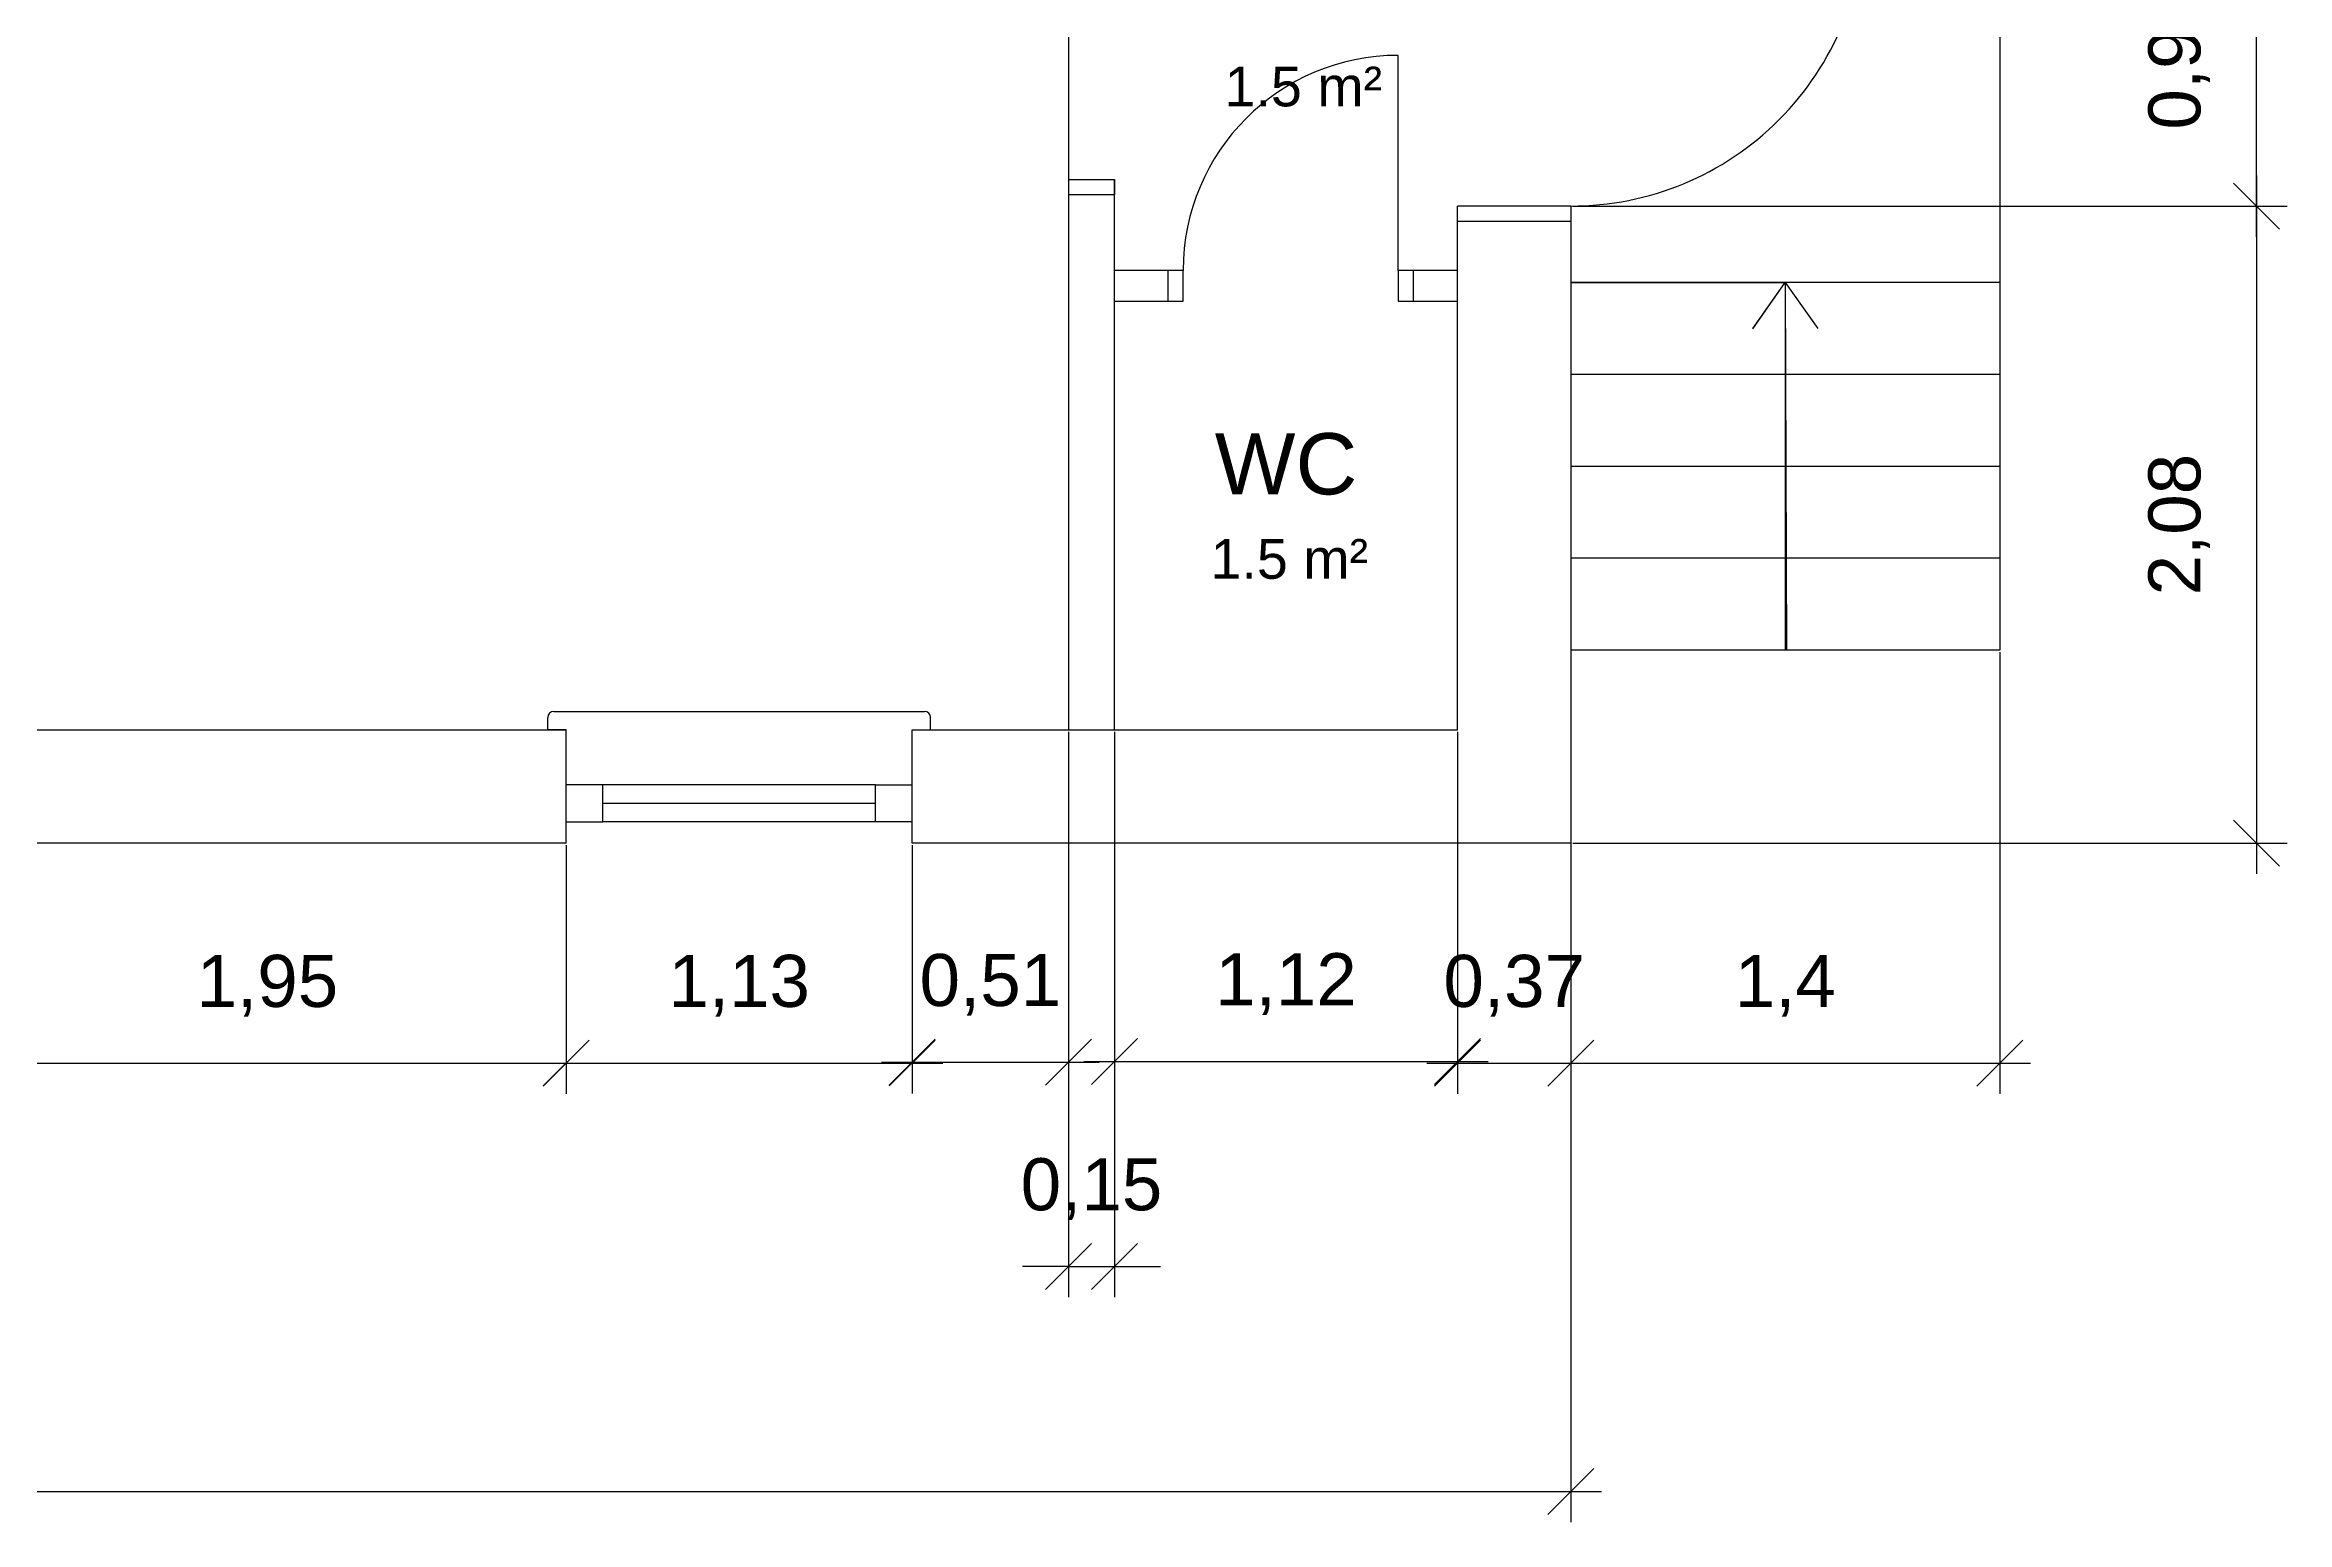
# Model space of a CAD drawing. Header units: millimetres. Extents: x -60009 to 113281, y -58228 to 411188.
# Drawn here: x 83579 to 90899, y 13750 to 18573 of the extents above; entities that cross this region are included whole.
import ezdxf

# ---------------------------------------------------------------- set-up
doc = ezdxf.new("R2010")
doc.units = ezdxf.units.MM
doc.layers.get('0').update_dxf_attribs({"color": 1})
for name, color, linetype in [('Grundritningar', 1, 'Continuous'), ('Mått', 4, 'Continuous'), ('Rumsangivelser', 7, 'Continuous'), ('Rumsavdelare', 4, 'FENCELINE1')]:
    doc.layers.add(name, color=color, linetype=linetype)
doc.styles.get("Standard").update_dxf_attribs({"font": 'Arial.ttf', "height": 170})
doc.linetypes.add('FENCELINE1', pattern='A,6.35,-2.54,[133,ltypeshp.shx,S=2.54,R=0,X=-2.54,Y=0],-2.54,25.4', length=36.83)
doc.dimstyles.new('ISO-25', dxfattribs={"dimscale": 10, "dimtxt": 2.5, "dimasz": 15, "dimexe": 10, "dimexo": 0.625, "dimgap": 15, "dimtad": 1, "dimlfac": 0.001, "dimtxsty": 'Standard', "dimblk": 'OBLIQUE', "dimblk1": 'OBLIQUE', "dimblk2": 'OBLIQUE', "dimcen": 20, "dimdle": 10, "dimadec": 0, "dimazin": 0, "dimtfac": 1, "dimtmove": 0, "dimatfit": 3, "dimldrblk": 'OPEN90', "dimfxl": 1, "dimarcsym": 0})

# ---------------------------------------------------------------- blocks, each defined once
blk = doc.blocks.new('_Oblique')
at = {"color": 0, "linetype": 'ByBlock', "lineweight": -2}
blk.add_line((-0.5, -0.5), (0.5, 0.5), dxfattribs=at)
blk = doc.blocks.new('*D48')
at = {"layer": 'Defpoints', "color": 0, "transparency": 16777216}
for p in [(75280.7, 15967), (88560.7, 15967), (88560.7, 13850.3)]:
    blk.add_point(p, dxfattribs=at)
at = {"layer": 'Mått', "color": 0, "lineweight": -2, "transparency": 16777216}
for p, q in [((75280.7, 15960.7), (75280.7, 13750.3)), ((88560.7, 15960.7), (88560.7, 13750.3)), ((75180.7, 13850.3), (88660.7, 13850.3))]:
    blk.add_line(p, q, dxfattribs=at)
at = {"layer": 'Mått', "color": 0, "lineweight": -2, "transparency": 16777216, "xscale": 150, "yscale": 150, "zscale": 150, "rotation": 180}
blk.add_blockref('_Oblique', (75280.7, 13850.3), dxfattribs=at)
at = {"layer": 'Mått', "color": 0, "lineweight": -2, "transparency": 16777216, "xscale": 150, "yscale": 150, "zscale": 150}
blk.add_blockref('_Oblique', (88560.7, 13850.3), dxfattribs=at)
at = {"layer": 'Mått', "color": 0, "transparency": 16777216, "insert": (81920.7, 14102.7), "char_height": 170, "attachment_point": 5}
blk.add_mtext('13,28', dxfattribs=at)
blk = doc.blocks.new('_Open90')
at = {"color": 0, "linetype": 'ByBlock', "lineweight": -2}
for p, q in [((-0.5, 0.5), (0, 0)), ((0, 0), (-1, 0)), ((0, 0), (-0.5, -0.5))]:
    blk.add_line(p, q, dxfattribs=at)
blk = doc.blocks.new('*D50')
at = {"layer": 'Defpoints', "color": 0, "transparency": 16777216}
for p in [(88560.7, 18047), (88560.7, 15967), (90798.9, 15967)]:
    blk.add_point(p, dxfattribs=at)
at = {"layer": 'Mått', "color": 0, "lineweight": -2, "transparency": 16777216}
for p, q in [((90798.9, 18147), (90798.9, 15867)), ((88567, 18047), (90898.9, 18047)), ((88567, 15967), (90898.9, 15967))]:
    blk.add_line(p, q, dxfattribs=at)
at = {"layer": 'Mått', "color": 0, "lineweight": -2, "transparency": 16777216, "xscale": 150, "yscale": 150, "zscale": 150}
for p, rotation in [((90798.9, 18047), 90), ((90798.9, 15967), 270)]:
    blk.add_blockref('_Oblique', p, dxfattribs=dict(at, rotation=rotation))
at = {"layer": 'Mått', "color": 0, "transparency": 16777216, "insert": (90546.5, 17007), "char_height": 170, "attachment_point": 5, "rotation": 90}
blk.add_mtext('2,08', dxfattribs=at)
blk = doc.blocks.new('*D58')
at = {"layer": 'Defpoints', "color": 0, "transparency": 16777216}
for p in [(88560.7, 16597), (89960.7, 16597), (89960.7, 15249.1)]:
    blk.add_point(p, dxfattribs=at)
at = {"layer": 'Mått', "color": 0, "lineweight": -2, "transparency": 16777216}
for p, q in [((88560.7, 16590.7), (88560.7, 15149.1)), ((89960.7, 16590.7), (89960.7, 15149.1)), ((88460.7, 15249.1), (90060.7, 15249.1))]:
    blk.add_line(p, q, dxfattribs=at)
at = {"layer": 'Mått', "color": 0, "lineweight": -2, "transparency": 16777216, "xscale": 150, "yscale": 150, "zscale": 150, "rotation": 180}
blk.add_blockref('_Oblique', (88560.7, 15249.1), dxfattribs=at)
at = {"layer": 'Mått', "color": 0, "lineweight": -2, "transparency": 16777216, "xscale": 150, "yscale": 150, "zscale": 150}
blk.add_blockref('_Oblique', (89960.7, 15249.1), dxfattribs=at)
at = {"layer": 'Mått', "color": 0, "transparency": 16777216, "insert": (89260.7, 15501.5), "char_height": 170, "attachment_point": 5}
blk.add_mtext('1,4', dxfattribs=at)
blk = doc.blocks.new('*D44')
at = {"layer": 'Defpoints', "color": 0, "transparency": 16777216}
for p in [(89960.7, 19008.5), (90798.9, 19008.5), (89960.7, 18047)]:
    blk.add_point(p, dxfattribs=at)
at = {"layer": 'Mått', "color": 0, "lineweight": -2, "transparency": 16777216}
for p, q in [((90798.9, 17947), (90798.9, 19108.5)), ((89967, 19008.5), (90898.9, 19008.5)), ((89967, 18047), (90898.9, 18047))]:
    blk.add_line(p, q, dxfattribs=at)
at = {"layer": 'Mått', "color": 0, "lineweight": -2, "transparency": 16777216, "xscale": 150, "yscale": 150, "zscale": 150}
for p, rotation in [((90798.9, 19008.5), 90), ((90798.9, 18047), 270)]:
    blk.add_blockref('_Oblique', p, dxfattribs=dict(at, rotation=rotation))
at = {"layer": 'Mått', "color": 0, "transparency": 16777216, "insert": (90546.5, 18527.7), "char_height": 170, "attachment_point": 5, "rotation": 90}
blk.add_mtext('0,96', dxfattribs=at)
blk = doc.blocks.new('*D80')
at = {"layer": 'Defpoints', "color": 0, "transparency": 16777216}
for p in [(83330.7, 15967), (85280.7, 15967), (85280.7, 15249.1)]:
    blk.add_point(p, dxfattribs=at)
at = {"layer": 'Mått', "color": 0, "lineweight": -2, "transparency": 16777216}
for p, q in [((83330.7, 15960.7), (83330.7, 15149.1)), ((85280.7, 15960.7), (85280.7, 15149.1)), ((83230.7, 15249.1), (85380.7, 15249.1))]:
    blk.add_line(p, q, dxfattribs=at)
at = {"layer": 'Mått', "color": 0, "lineweight": -2, "transparency": 16777216, "xscale": 150, "yscale": 150, "zscale": 150, "rotation": 180}
blk.add_blockref('_Oblique', (83330.7, 15249.1), dxfattribs=at)
at = {"layer": 'Mått', "color": 0, "lineweight": -2, "transparency": 16777216, "xscale": 150, "yscale": 150, "zscale": 150}
blk.add_blockref('_Oblique', (85280.7, 15249.1), dxfattribs=at)
at = {"layer": 'Mått', "color": 0, "transparency": 16777216, "insert": (84305.7, 15501.5), "char_height": 170, "attachment_point": 5}
blk.add_mtext('1,95', dxfattribs=at)
blk = doc.blocks.new('*D81')
at = {"layer": 'Defpoints', "color": 0, "transparency": 16777216}
for p in [(85280.7, 15967), (86410.7, 15967), (86410.7, 15249.3)]:
    blk.add_point(p, dxfattribs=at)
at = {"layer": 'Mått', "color": 0, "lineweight": -2, "transparency": 16777216}
for p, q in [((85280.7, 15960.7), (85280.7, 15149.3)), ((86410.7, 15960.7), (86410.7, 15149.3)), ((85180.7, 15249.3), (86510.7, 15249.3))]:
    blk.add_line(p, q, dxfattribs=at)
at = {"layer": 'Mått', "color": 0, "lineweight": -2, "transparency": 16777216, "xscale": 150, "yscale": 150, "zscale": 150, "rotation": 180}
blk.add_blockref('_Oblique', (85280.7, 15249.3), dxfattribs=at)
at = {"layer": 'Mått', "color": 0, "lineweight": -2, "transparency": 16777216, "xscale": 150, "yscale": 150, "zscale": 150}
blk.add_blockref('_Oblique', (86410.7, 15249.3), dxfattribs=at)
at = {"layer": 'Mått', "color": 0, "transparency": 16777216, "insert": (85845.7, 15501.6), "char_height": 170, "attachment_point": 5}
blk.add_mtext('1,13', dxfattribs=at)
blk = doc.blocks.new('*D82')
at = {"layer": 'Defpoints', "color": 0, "transparency": 16777216}
for p in [(86920.7, 16337), (86410.7, 15967), (86920.7, 15252.1)]:
    blk.add_point(p, dxfattribs=at)
at = {"layer": 'Mått', "color": 0, "lineweight": -2, "transparency": 16777216}
for p, q in [((86920.7, 16330.7), (86920.7, 15152.1)), ((86410.7, 15960.7), (86410.7, 15152.1)), ((86310.7, 15252.1), (87020.7, 15252.1))]:
    blk.add_line(p, q, dxfattribs=at)
at = {"layer": 'Mått', "color": 0, "lineweight": -2, "transparency": 16777216, "xscale": 150, "yscale": 150, "zscale": 150, "rotation": 180}
blk.add_blockref('_Oblique', (86410.7, 15252.1), dxfattribs=at)
at = {"layer": 'Mått', "color": 0, "lineweight": -2, "transparency": 16777216, "xscale": 150, "yscale": 150, "zscale": 150}
blk.add_blockref('_Oblique', (86920.7, 15252.1), dxfattribs=at)
at = {"layer": 'Mått', "color": 0, "transparency": 16777216, "insert": (86665.7, 15504.5), "char_height": 170, "attachment_point": 5}
blk.add_mtext('0,51', dxfattribs=at)
blk = doc.blocks.new('*D85')
at = {"layer": 'Defpoints', "color": 0, "transparency": 16777216}
for p in [(86920.7, 16337), (87070.7, 16337), (87070.7, 14585.2)]:
    blk.add_point(p, dxfattribs=at)
at = {"layer": 'Mått', "color": 0, "lineweight": -2, "transparency": 16777216}
for p, q in [((86920.7, 16330.7), (86920.7, 14485.2)), ((87070.7, 16330.7), (87070.7, 14485.2)), ((86920.7, 14585.2), (86770.7, 14585.2)), ((86920.7, 14585.2), (87070.7, 14585.2)), ((87070.7, 14585.2), (87220.7, 14585.2))]:
    blk.add_line(p, q, dxfattribs=at)
at = {"layer": 'Mått', "color": 0, "lineweight": -2, "transparency": 16777216, "xscale": 150, "yscale": 150, "zscale": 150}
blk.add_blockref('_Oblique', (86920.7, 14585.2), dxfattribs=at)
at = {"layer": 'Mått', "color": 0, "lineweight": -2, "transparency": 16777216, "xscale": 150, "yscale": 150, "zscale": 150, "rotation": 180}
blk.add_blockref('_Oblique', (87070.7, 14585.2), dxfattribs=at)
at = {"layer": 'Mått', "color": 0, "transparency": 16777216, "insert": (86995.7, 14837.6), "char_height": 170, "attachment_point": 5}
blk.add_mtext('0,15', dxfattribs=at)
blk = doc.blocks.new('*D86')
at = {"layer": 'Defpoints', "color": 0, "transparency": 16777216}
for p in [(87070.7, 16337), (88190.7, 16337), (88190.7, 15254.5)]:
    blk.add_point(p, dxfattribs=at)
at = {"layer": 'Mått', "color": 0, "lineweight": -2, "transparency": 16777216}
for p, q in [((87070.7, 16330.7), (87070.7, 15154.5)), ((88190.7, 16330.7), (88190.7, 15154.5)), ((86970.7, 15254.5), (88290.7, 15254.5))]:
    blk.add_line(p, q, dxfattribs=at)
at = {"layer": 'Mått', "color": 0, "lineweight": -2, "transparency": 16777216, "xscale": 150, "yscale": 150, "zscale": 150, "rotation": 180}
blk.add_blockref('_Oblique', (87070.7, 15254.5), dxfattribs=at)
at = {"layer": 'Mått', "color": 0, "lineweight": -2, "transparency": 16777216, "xscale": 150, "yscale": 150, "zscale": 150}
blk.add_blockref('_Oblique', (88190.7, 15254.5), dxfattribs=at)
at = {"layer": 'Mått', "color": 0, "transparency": 16777216, "insert": (87630.7, 15506.9), "char_height": 170, "attachment_point": 5}
blk.add_mtext('1,12', dxfattribs=at)
blk = doc.blocks.new('*D87')
at = {"layer": 'Defpoints', "color": 0, "transparency": 16777216}
for p in [(88190.7, 15967), (88560.7, 15967), (88560.7, 15249.1)]:
    blk.add_point(p, dxfattribs=at)
at = {"layer": 'Mått', "color": 0, "lineweight": -2, "transparency": 16777216}
for p, q in [((88190.7, 15960.7), (88190.7, 15149.1)), ((88560.7, 15960.7), (88560.7, 15149.1)), ((88090.7, 15249.1), (88660.7, 15249.1))]:
    blk.add_line(p, q, dxfattribs=at)
at = {"layer": 'Mått', "color": 0, "lineweight": -2, "transparency": 16777216, "xscale": 150, "yscale": 150, "zscale": 150, "rotation": 180}
blk.add_blockref('_Oblique', (88190.7, 15249.1), dxfattribs=at)
at = {"layer": 'Mått', "color": 0, "lineweight": -2, "transparency": 16777216, "xscale": 150, "yscale": 150, "zscale": 150}
blk.add_blockref('_Oblique', (88560.7, 15249.1), dxfattribs=at)
at = {"layer": 'Mått', "color": 0, "transparency": 16777216, "insert": (88375.7, 15501.5), "char_height": 170, "attachment_point": 5}
blk.add_mtext('0,37', dxfattribs=at)

msp = doc.modelspace()

# ---------------------------------------------------------------- linework, layer by layer
at = {"layer": 'Grundritningar'}
for p, q in [((89960.736, 19108.522), (89960.736, 17796.968)), ((87997.023, 17836.968), (87997.023, 18538.968)), ((86920.736, 18133.993), (86920.736, 16336.968)), ((86920.736, 18133.993), (87070.736, 18133.993)), ((87070.736, 18083.993), (86920.736, 18083.993)), ((87070.736, 16336.968), (87070.736, 18133.993)), ((87070.736, 18133.993), (87070.736, 18083.993)), ((88190.736, 16336.968), (88190.736, 18046.968)), ((88560.736, 18046.968), (88190.736, 18046.968)), ((88190.736, 17996.968), (88190.736, 18046.968)), ((88560.736, 18046.968), (88560.736, 17996.968)), ((88560.736, 17996.968), (88190.736, 17996.968)), ((87295.023, 17836.968), (87070.736, 17836.968)), ((87295.023, 17836.968), (87245.023, 17836.968)), ((87245.023, 17836.968), (87245.023, 17736.968)), ((87295.023, 17736.968), (87295.023, 17836.968)), ((88190.736, 17836.968), (87997.023, 17836.968)), ((87997.023, 17836.968), (87997.023, 17736.968)), ((88047.023, 17736.968), (88047.023, 17836.968)), ((89960.736, 17796.968), (88560.736, 17796.968)), ((88560.736, 17796.968), (89260.736, 17796.968)), ((89960.736, 17796.968), (89960.736, 17496.968)), ((87070.736, 17736.968), (87295.023, 17736.968)), ((87245.023, 17736.968), (87295.023, 17736.968)), ((87997.023, 17736.968), (88190.736, 17736.968)), ((87997.023, 17736.968), (88047.023, 17736.968)), ((89960.736, 17496.968), (88560.736, 17496.968)), ((89960.736, 17496.968), (89960.736, 17196.968)), ((89960.736, 17196.968), (88560.736, 17196.968)), ((89960.736, 17196.968), (89960.736, 16896.968)), ((89960.736, 16896.968), (88560.736, 16896.968)), ((89960.736, 16896.968), (89960.736, 16596.968)), ((89960.736, 16596.968), (88560.736, 16596.968)), ((85240.736, 16396.968), (86450.736, 16396.968)), ((83330.736, 16336.968), (85280.736, 16336.968)), ((85220.736, 16336.968), (85220.736, 16376.968)), ((85280.736, 16336.968), (85220.736, 16336.968)), ((85280.736, 15966.968), (85280.736, 16336.968)), ((86410.736, 16336.968), (86920.736, 16336.968)), ((86410.736, 15966.968), (86410.736, 16336.968)), ((86410.736, 16336.968), (86470.736, 16336.968)), ((86470.736, 16336.968), (86470.736, 16376.968)), ((86920.736, 16336.968), (87070.736, 16336.968)), ((87070.736, 16336.968), (88190.736, 16336.968)), ((85400.736, 16156.968), (85280.736, 16156.968)), ((85400.736, 16036.968), (85400.736, 16156.968)), ((86290.736, 16156.968), (85400.736, 16156.968)), ((86290.736, 16036.968), (86290.736, 16156.968)), ((86290.736, 16156.968), (86410.736, 16156.968)), ((85280.736, 15966.968), (85280.736, 16036.968)), ((85280.736, 16036.968), (85400.736, 16036.968)), ((86290.736, 16096.968), (85400.736, 16096.968)), ((86290.736, 16036.968), (85400.736, 16036.968)), ((86410.736, 16036.968), (86290.736, 16036.968))]:
    msp.add_line(p, q, dxfattribs=at)
for points in [[(88560.736, 18046.968), (88560.736, 15966.968), (86410.736, 15966.968)], [(85280.736, 15966.968), (83330.736, 15966.968)]]:
    msp.add_lwpolyline(points, dxfattribs=at)
for centre, radius, start, end in [((88561.533, 19005.458), 958.491, 269.95234, 0.1831397), ((87997.023, 17836.968), 702, 90, 180), ((85240.736, 16376.968), 20, 90, 180), ((86450.736, 16376.968), 20, 0, 90)]:
    msp.add_arc(centre, radius, start, end, dxfattribs=at)
at = {"layer": 'Rumsavdelare', "ltscale": 5}
msp.add_line((86920.736, 19033.993), (86920.736, 18133.993), dxfattribs=at)

# ---------------------------------------------------------------- texts
at = {"layer": 'Rumsangivelser'}
for s, height, p in [('1.5 m²', 130, (87430.088, 18372.439)), ('WC', 200, (87398.137, 17105.541)), ('1.5 m²', 130, (87384.278, 16830.238))]:
    msp.add_text(s, height=height, dxfattribs=at).set_placement(p)

# ---------------------------------------------------------------- dimensions: what is measured, and where the dimension line sits
at = {"layer": 'Mått'}
dim = msp.add_linear_dim(base=(90798.887, 19008.522), p1=(89960.736, 18046.968), p2=(89960.736, 19008.522), angle=90, dimstyle='ISO-25', dxfattribs=at)
dim.commit()
dim.dimension.update_dxf_attribs({"geometry": '*D44', "text_midpoint": (90546.493, 18527.745)})
dim = msp.add_linear_dim(base=(90798.887, 15966.968), p1=(88560.736, 18046.968), p2=(88560.736, 15966.968), angle=90, dimstyle='ISO-25', dxfattribs=at)
dim.commit()
dim.dimension.update_dxf_attribs({"geometry": '*D50', "text_midpoint": (90798.887, 17006.968), "dimtype": 160})
for base, p1, p2, picture, middle in [((89960.736, 15249.131), (88560.736, 16596.968), (89960.736, 16596.968), '*D58', (89260.736, 15249.131)), ((86920.736, 15252.145), (86410.736, 15966.968), (86920.736, 16336.968), '*D82', (86665.736, 15252.145)), ((87070.736, 14585.181), (86920.736, 16336.968), (87070.736, 16336.968), '*D85', (86995.736, 14585.181)), ((88560.736, 13850.263), (75280.736, 15966.968), (88560.736, 15966.968), '*D48', (81920.736, 13850.263)), ((88560.736, 15249.131), (88190.736, 15966.968), (88560.736, 15966.968), '*D87', (88375.736, 15249.131))]:
    dim = msp.add_linear_dim(base=base, p1=p1, p2=p2, dimstyle='ISO-25', dxfattribs=at)
    dim.commit()
    dim.dimension.update_dxf_attribs({"geometry": picture, "text_midpoint": middle, "dimtype": 160})
for base, p1, p2, picture, middle in [((88190.736, 15254.456), (87070.736, 16336.968), (88190.736, 16336.968), '*D86', (87630.736, 15506.851)), ((85280.736, 15249.123), (83330.736, 15966.968), (85280.736, 15966.968), '*D80', (84305.736, 15501.518)), ((86410.736, 15249.251), (85280.736, 15966.968), (86410.736, 15966.968), '*D81', (85845.736, 15501.645))]:
    dim = msp.add_linear_dim(base=base, p1=p1, p2=p2, dimstyle='ISO-25', dxfattribs=at)
    dim.commit()
    dim.dimension.update_dxf_attribs({"geometry": picture, "text_midpoint": middle})

# ---------------------------------------------------------------- leaders
at = {"layer": 'Grundritningar'}
for points, override in [([(89260.736, 17796.968), (89260.736, 16596.968)], {"dimscale": 10, "dimldrblk": 'Open90'}), ([(89260.736, 17796.968), (89264.231, 16596.968)], {"dimldrblk": 'Open90'})]:
    msp.add_leader(points, dimstyle='ISO-25', override=override, dxfattribs=at)

doc.saveas('drawing.dxf')
